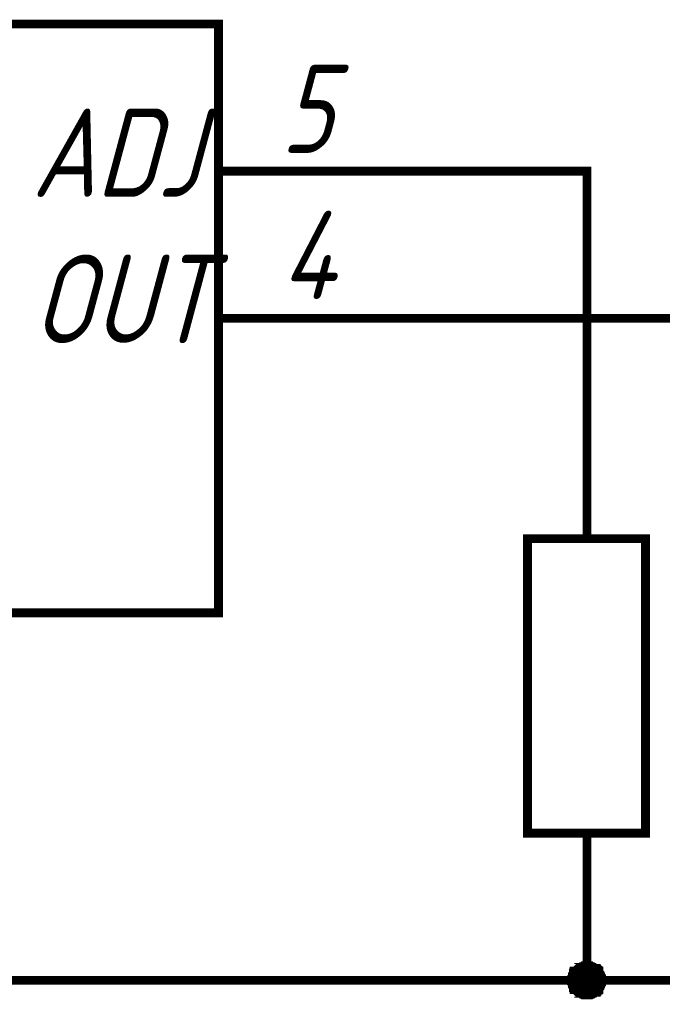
# Model space of a CAD drawing. Header units: millimetres. Extents: x 101 to 942, y 57 to 651.
# Drawn here: x 300.89 to 322.72, y 115.63 to 148.93 of the extents above; entities that cross this region are included whole.
import ezdxf

# ---------------------------------------------------------------- set-up
doc = ezdxf.new("R2010")
doc.units = ezdxf.units.MM
doc.header["$LTSCALE"] = 0.5
doc.layers.add('Sheet', color=255, linetype='Continuous')
doc.styles.add('GOST type A0', font='', dxfattribs={"oblique": 15, "height": 3.5})
doc.styles.get('GOST type A0').set_extended_font_data('GOST type A')

msp = doc.modelspace()

# ---------------------------------------------------------------- linework, layer by layer
at = {"layer": 'Sheet', "color": 7, "const_width": 0.3}
for points in [[(282.673, 148.776), (307.642, 148.776), (307.642, 128.769), (282.673, 128.769), (282.673, 148.776)], [(318.139, 131.286), (322.145, 131.286), (322.145, 121.282), (318.139, 121.282), (318.139, 131.286)]]:
    msp.add_lwpolyline(points, close=True, dxfattribs=at)
at = {"layer": 'Sheet', "color": 7}
for points, const_width in [([(307.642, 143.774), (310.158, 143.774)], 0.3), ([(310.158, 143.774), (320.158, 143.774), (320.158, 133.771)], 0.3), ([(307.642, 138.773), (310.158, 138.773)], 0.3), ([(310.158, 138.773), (335.127, 138.773), (335.127, 136.287)], 0.3), ([(320.158, 131.286), (320.158, 133.771)], 0.3), ([(320.158, 121.282), (320.158, 118.797)], 0.3), ([(320.158, 116.28), (335.127, 116.28), (335.127, 121.282)], 0.3), ([(272.673, 116.28), (320.158, 116.28), (320.158, 118.797)], 0.3), ([(319.63, 116.28), (319.63, 116.311), (319.63, 116.342), (319.63, 116.342), (319.63, 116.373), (319.661, 116.405), (319.661, 116.436), (319.661, 116.467), (319.661, 116.467), (319.692, 116.498), (319.692, 116.529), (319.723, 116.529), (319.723, 116.56), (319.723, 116.591), (319.754, 116.591), (319.785, 116.622), (319.785, 116.622), (319.816, 116.653), (319.816, 116.653), (319.847, 116.684), (319.878, 116.684), (319.878, 116.715), (319.909, 116.715), (319.94, 116.715), (319.972, 116.746), (319.972, 116.746), (320.003, 116.746), (320.034, 116.777), (320.065, 116.777), (320.096, 116.777), (320.096, 116.777), (320.127, 116.777), (320.158, 116.777)], 0.3), ([(319.63, 116.28), (319.63, 116.311), (319.63, 116.342), (319.63, 116.342), (319.63, 116.373), (319.661, 116.405), (319.661, 116.436), (319.661, 116.467), (319.661, 116.467), (319.692, 116.498), (319.692, 116.529), (319.723, 116.529), (319.723, 116.56), (319.723, 116.591), (319.754, 116.591), (319.785, 116.622), (319.785, 116.622), (319.816, 116.653), (319.816, 116.653), (319.847, 116.684), (319.878, 116.684), (319.878, 116.715), (319.909, 116.715), (319.94, 116.715), (319.972, 116.746), (319.972, 116.746), (320.003, 116.746), (320.034, 116.777), (320.065, 116.777), (320.096, 116.777), (320.096, 116.777), (320.127, 116.777), (320.158, 116.777)], 0.3), ([(319.63, 116.28), (319.63, 116.311), (319.63, 116.342), (319.63, 116.342), (319.63, 116.373), (319.661, 116.405), (319.661, 116.436), (319.661, 116.467), (319.661, 116.467), (319.692, 116.498), (319.692, 116.529), (319.723, 116.529), (319.723, 116.56), (319.723, 116.591), (319.754, 116.591), (319.785, 116.622), (319.785, 116.622), (319.816, 116.653), (319.816, 116.653), (319.847, 116.684), (319.878, 116.684), (319.878, 116.715), (319.909, 116.715), (319.94, 116.715), (319.972, 116.746), (319.972, 116.746), (320.003, 116.746), (320.034, 116.777), (320.065, 116.777), (320.096, 116.777), (320.096, 116.777), (320.127, 116.777), (320.158, 116.777)], 0.3), ([(319.63, 116.28), (319.63, 116.311), (319.63, 116.342), (319.63, 116.342), (319.63, 116.373), (319.661, 116.405), (319.661, 116.436), (319.661, 116.467), (319.661, 116.467), (319.692, 116.498), (319.692, 116.529), (319.723, 116.529), (319.723, 116.56), (319.723, 116.591), (319.754, 116.591), (319.785, 116.622), (319.785, 116.622), (319.816, 116.653), (319.816, 116.653), (319.847, 116.684), (319.878, 116.684), (319.878, 116.715), (319.909, 116.715), (319.94, 116.715), (319.972, 116.746), (319.972, 116.746), (320.003, 116.746), (320.034, 116.777), (320.065, 116.777), (320.096, 116.777), (320.096, 116.777), (320.127, 116.777), (320.158, 116.777)], 0.3), ([(320.158, 116.777), (320.158, 116.777)], 0.3), ([(320.158, 116.777), (320.189, 116.777), (320.22, 116.777), (320.22, 116.777), (320.251, 116.777), (320.282, 116.777), (320.313, 116.746), (320.344, 116.746), (320.344, 116.746), (320.375, 116.715), (320.406, 116.715), (320.406, 116.715), (320.437, 116.684), (320.468, 116.684), (320.468, 116.653), (320.499, 116.653), (320.499, 116.622), (320.531, 116.622), (320.531, 116.591), (320.562, 116.591), (320.562, 116.56), (320.593, 116.529), (320.593, 116.529), (320.593, 116.498), (320.624, 116.467), (320.624, 116.467), (320.624, 116.436), (320.655, 116.405), (320.655, 116.373), (320.655, 116.342), (320.655, 116.342), (320.655, 116.311), (320.655, 116.28)], 0.3), ([(320.158, 116.777), (320.158, 116.777)], 0.3), ([(320.158, 116.777), (320.189, 116.777), (320.22, 116.777), (320.22, 116.777), (320.251, 116.777), (320.282, 116.777), (320.313, 116.746), (320.344, 116.746), (320.344, 116.746), (320.375, 116.715), (320.406, 116.715), (320.406, 116.715), (320.437, 116.684), (320.468, 116.684), (320.468, 116.653), (320.499, 116.653), (320.499, 116.622), (320.531, 116.622), (320.531, 116.591), (320.562, 116.591), (320.562, 116.56), (320.593, 116.529), (320.593, 116.529), (320.593, 116.498), (320.624, 116.467), (320.624, 116.467), (320.624, 116.436), (320.655, 116.405), (320.655, 116.373), (320.655, 116.342), (320.655, 116.342), (320.655, 116.311), (320.655, 116.28)], 0.3), ([(320.158, 116.777), (320.158, 116.777)], 0.3), ([(320.158, 116.777), (320.189, 116.777), (320.22, 116.777), (320.22, 116.777), (320.251, 116.777), (320.282, 116.777), (320.313, 116.746), (320.344, 116.746), (320.344, 116.746), (320.375, 116.715), (320.406, 116.715), (320.406, 116.715), (320.437, 116.684), (320.468, 116.684), (320.468, 116.653), (320.499, 116.653), (320.499, 116.622), (320.531, 116.622), (320.531, 116.591), (320.562, 116.591), (320.562, 116.56), (320.593, 116.529), (320.593, 116.529), (320.593, 116.498), (320.624, 116.467), (320.624, 116.467), (320.624, 116.436), (320.655, 116.405), (320.655, 116.373), (320.655, 116.342), (320.655, 116.342), (320.655, 116.311), (320.655, 116.28)], 0.3), ([(320.158, 116.777), (320.158, 116.777)], 0.3), ([(320.158, 116.777), (320.189, 116.777), (320.22, 116.777), (320.22, 116.777), (320.251, 116.777), (320.282, 116.777), (320.313, 116.746), (320.344, 116.746), (320.344, 116.746), (320.375, 116.715), (320.406, 116.715), (320.406, 116.715), (320.437, 116.684), (320.468, 116.684), (320.468, 116.653), (320.499, 116.653), (320.499, 116.622), (320.531, 116.622), (320.531, 116.591), (320.562, 116.591), (320.562, 116.56), (320.593, 116.529), (320.593, 116.529), (320.593, 116.498), (320.624, 116.467), (320.624, 116.467), (320.624, 116.436), (320.655, 116.405), (320.655, 116.373), (320.655, 116.342), (320.655, 116.342), (320.655, 116.311), (320.655, 116.28)], 0.3), ([(319.63, 116.28), (319.63, 116.311), (319.63, 116.342), (319.63, 116.342), (319.63, 116.373), (319.661, 116.405), (319.661, 116.436), (319.661, 116.467), (319.661, 116.467), (319.692, 116.498), (319.692, 116.529), (319.723, 116.529), (319.723, 116.56), (319.723, 116.591), (319.754, 116.591), (319.785, 116.622), (319.785, 116.622), (319.816, 116.653), (319.816, 116.653), (319.847, 116.684), (319.878, 116.684), (319.878, 116.715), (319.909, 116.715), (319.94, 116.715), (319.972, 116.746), (319.972, 116.746), (320.003, 116.746), (320.034, 116.777), (320.065, 116.777), (320.096, 116.777), (320.096, 116.777), (320.127, 116.777), (320.158, 116.777)], 0.0991), ([(319.63, 116.28), (319.63, 116.311), (319.63, 116.342), (319.63, 116.342), (319.63, 116.373), (319.661, 116.405), (319.661, 116.436), (319.661, 116.467), (319.661, 116.467), (319.692, 116.498), (319.692, 116.529), (319.723, 116.529), (319.723, 116.56), (319.723, 116.591), (319.754, 116.591), (319.785, 116.622), (319.785, 116.622), (319.816, 116.653), (319.816, 116.653), (319.847, 116.684), (319.878, 116.684), (319.878, 116.715), (319.909, 116.715), (319.94, 116.715), (319.972, 116.746), (319.972, 116.746), (320.003, 116.746), (320.034, 116.777), (320.065, 116.777), (320.096, 116.777), (320.096, 116.777), (320.127, 116.777), (320.158, 116.777)], 0.0991), ([(319.63, 116.28), (319.63, 116.311), (319.63, 116.342), (319.63, 116.342), (319.63, 116.373), (319.661, 116.405), (319.661, 116.436), (319.661, 116.467), (319.661, 116.467), (319.692, 116.498), (319.692, 116.529), (319.723, 116.529), (319.723, 116.56), (319.723, 116.591), (319.754, 116.591), (319.785, 116.622), (319.785, 116.622), (319.816, 116.653), (319.816, 116.653), (319.847, 116.684), (319.878, 116.684), (319.878, 116.715), (319.909, 116.715), (319.94, 116.715), (319.972, 116.746), (319.972, 116.746), (320.003, 116.746), (320.034, 116.777), (320.065, 116.777), (320.096, 116.777), (320.096, 116.777), (320.127, 116.777), (320.158, 116.777)], 0.0991), ([(319.63, 116.28), (319.63, 116.311), (319.63, 116.342), (319.63, 116.342), (319.63, 116.373), (319.661, 116.405), (319.661, 116.436), (319.661, 116.467), (319.661, 116.467), (319.692, 116.498), (319.692, 116.529), (319.723, 116.529), (319.723, 116.56), (319.723, 116.591), (319.754, 116.591), (319.785, 116.622), (319.785, 116.622), (319.816, 116.653), (319.816, 116.653), (319.847, 116.684), (319.878, 116.684), (319.878, 116.715), (319.909, 116.715), (319.94, 116.715), (319.972, 116.746), (319.972, 116.746), (320.003, 116.746), (320.034, 116.777), (320.065, 116.777), (320.096, 116.777), (320.096, 116.777), (320.127, 116.777), (320.158, 116.777)], 0.0991), ([(320.158, 116.777), (320.158, 116.777)], 0.0991), ([(320.158, 116.777), (320.189, 116.777), (320.22, 116.777), (320.22, 116.777), (320.251, 116.777), (320.282, 116.777), (320.313, 116.746), (320.344, 116.746), (320.344, 116.746), (320.375, 116.715), (320.406, 116.715), (320.406, 116.715), (320.437, 116.684), (320.468, 116.684), (320.468, 116.653), (320.499, 116.653), (320.499, 116.622), (320.531, 116.622), (320.531, 116.591), (320.562, 116.591), (320.562, 116.56), (320.593, 116.529), (320.593, 116.529), (320.593, 116.498), (320.624, 116.467), (320.624, 116.467), (320.624, 116.436), (320.655, 116.405), (320.655, 116.373), (320.655, 116.342), (320.655, 116.342), (320.655, 116.311), (320.655, 116.28)], 0.0991), ([(320.158, 116.777), (320.158, 116.777)], 0.0991), ([(320.158, 116.777), (320.189, 116.777), (320.22, 116.777), (320.22, 116.777), (320.251, 116.777), (320.282, 116.777), (320.313, 116.746), (320.344, 116.746), (320.344, 116.746), (320.375, 116.715), (320.406, 116.715), (320.406, 116.715), (320.437, 116.684), (320.468, 116.684), (320.468, 116.653), (320.499, 116.653), (320.499, 116.622), (320.531, 116.622), (320.531, 116.591), (320.562, 116.591), (320.562, 116.56), (320.593, 116.529), (320.593, 116.529), (320.593, 116.498), (320.624, 116.467), (320.624, 116.467), (320.624, 116.436), (320.655, 116.405), (320.655, 116.373), (320.655, 116.342), (320.655, 116.342), (320.655, 116.311), (320.655, 116.28)], 0.0991), ([(320.158, 116.777), (320.158, 116.777)], 0.0991), ([(320.158, 116.777), (320.189, 116.777), (320.22, 116.777), (320.22, 116.777), (320.251, 116.777), (320.282, 116.777), (320.313, 116.746), (320.344, 116.746), (320.344, 116.746), (320.375, 116.715), (320.406, 116.715), (320.406, 116.715), (320.437, 116.684), (320.468, 116.684), (320.468, 116.653), (320.499, 116.653), (320.499, 116.622), (320.531, 116.622), (320.531, 116.591), (320.562, 116.591), (320.562, 116.56), (320.593, 116.529), (320.593, 116.529), (320.593, 116.498), (320.624, 116.467), (320.624, 116.467), (320.624, 116.436), (320.655, 116.405), (320.655, 116.373), (320.655, 116.342), (320.655, 116.342), (320.655, 116.311), (320.655, 116.28)], 0.0991), ([(320.158, 116.777), (320.158, 116.777)], 0.0991), ([(320.158, 116.777), (320.189, 116.777), (320.22, 116.777), (320.22, 116.777), (320.251, 116.777), (320.282, 116.777), (320.313, 116.746), (320.344, 116.746), (320.344, 116.746), (320.375, 116.715), (320.406, 116.715), (320.406, 116.715), (320.437, 116.684), (320.468, 116.684), (320.468, 116.653), (320.499, 116.653), (320.499, 116.622), (320.531, 116.622), (320.531, 116.591), (320.562, 116.591), (320.562, 116.56), (320.593, 116.529), (320.593, 116.529), (320.593, 116.498), (320.624, 116.467), (320.624, 116.467), (320.624, 116.436), (320.655, 116.405), (320.655, 116.373), (320.655, 116.342), (320.655, 116.342), (320.655, 116.311), (320.655, 116.28)], 0.0991), ([(320.158, 115.783), (320.127, 115.783), (320.096, 115.783), (320.096, 115.783), (320.065, 115.783), (320.034, 115.783), (320.003, 115.814), (319.972, 115.814), (319.972, 115.814), (319.94, 115.845), (319.909, 115.845), (319.878, 115.845), (319.878, 115.876), (319.847, 115.876), (319.816, 115.907), (319.816, 115.907), (319.785, 115.939), (319.785, 115.939), (319.754, 115.97), (319.723, 115.97), (319.723, 116.001), (319.723, 116.032), (319.692, 116.032), (319.692, 116.063), (319.661, 116.094), (319.661, 116.094), (319.661, 116.125), (319.661, 116.156), (319.63, 116.187), (319.63, 116.218), (319.63, 116.218), (319.63, 116.249), (319.63, 116.28)], 0.3), ([(319.63, 116.28), (319.63, 116.28)], 0.3), ([(320.158, 115.783), (320.127, 115.783), (320.096, 115.783), (320.096, 115.783), (320.065, 115.783), (320.034, 115.783), (320.003, 115.814), (319.972, 115.814), (319.972, 115.814), (319.94, 115.845), (319.909, 115.845), (319.878, 115.845), (319.878, 115.876), (319.847, 115.876), (319.816, 115.907), (319.816, 115.907), (319.785, 115.939), (319.785, 115.939), (319.754, 115.97), (319.723, 115.97), (319.723, 116.001), (319.723, 116.032), (319.692, 116.032), (319.692, 116.063), (319.661, 116.094), (319.661, 116.094), (319.661, 116.125), (319.661, 116.156), (319.63, 116.187), (319.63, 116.218), (319.63, 116.218), (319.63, 116.249), (319.63, 116.28)], 0.3), ([(319.63, 116.28), (319.63, 116.28)], 0.3), ([(320.158, 115.783), (320.127, 115.783), (320.096, 115.783), (320.096, 115.783), (320.065, 115.783), (320.034, 115.783), (320.003, 115.814), (319.972, 115.814), (319.972, 115.814), (319.94, 115.845), (319.909, 115.845), (319.878, 115.845), (319.878, 115.876), (319.847, 115.876), (319.816, 115.907), (319.816, 115.907), (319.785, 115.939), (319.785, 115.939), (319.754, 115.97), (319.723, 115.97), (319.723, 116.001), (319.723, 116.032), (319.692, 116.032), (319.692, 116.063), (319.661, 116.094), (319.661, 116.094), (319.661, 116.125), (319.661, 116.156), (319.63, 116.187), (319.63, 116.218), (319.63, 116.218), (319.63, 116.249), (319.63, 116.28)], 0.3), ([(319.63, 116.28), (319.63, 116.28)], 0.3), ([(320.158, 115.783), (320.127, 115.783), (320.096, 115.783), (320.096, 115.783), (320.065, 115.783), (320.034, 115.783), (320.003, 115.814), (319.972, 115.814), (319.972, 115.814), (319.94, 115.845), (319.909, 115.845), (319.878, 115.845), (319.878, 115.876), (319.847, 115.876), (319.816, 115.907), (319.816, 115.907), (319.785, 115.939), (319.785, 115.939), (319.754, 115.97), (319.723, 115.97), (319.723, 116.001), (319.723, 116.032), (319.692, 116.032), (319.692, 116.063), (319.661, 116.094), (319.661, 116.094), (319.661, 116.125), (319.661, 116.156), (319.63, 116.187), (319.63, 116.218), (319.63, 116.218), (319.63, 116.249), (319.63, 116.28)], 0.3), ([(319.63, 116.28), (319.63, 116.28)], 0.3), ([(320.158, 115.783), (320.127, 115.783), (320.096, 115.783), (320.096, 115.783), (320.065, 115.783), (320.034, 115.783), (320.003, 115.814), (319.972, 115.814), (319.972, 115.814), (319.94, 115.845), (319.909, 115.845), (319.878, 115.845), (319.878, 115.876), (319.847, 115.876), (319.816, 115.907), (319.816, 115.907), (319.785, 115.939), (319.785, 115.939), (319.754, 115.97), (319.723, 115.97), (319.723, 116.001), (319.723, 116.032), (319.692, 116.032), (319.692, 116.063), (319.661, 116.094), (319.661, 116.094), (319.661, 116.125), (319.661, 116.156), (319.63, 116.187), (319.63, 116.218), (319.63, 116.218), (319.63, 116.249), (319.63, 116.28)], 0.0991), ([(319.63, 116.28), (319.63, 116.28)], 0.0991), ([(320.158, 115.783), (320.127, 115.783), (320.096, 115.783), (320.096, 115.783), (320.065, 115.783), (320.034, 115.783), (320.003, 115.814), (319.972, 115.814), (319.972, 115.814), (319.94, 115.845), (319.909, 115.845), (319.878, 115.845), (319.878, 115.876), (319.847, 115.876), (319.816, 115.907), (319.816, 115.907), (319.785, 115.939), (319.785, 115.939), (319.754, 115.97), (319.723, 115.97), (319.723, 116.001), (319.723, 116.032), (319.692, 116.032), (319.692, 116.063), (319.661, 116.094), (319.661, 116.094), (319.661, 116.125), (319.661, 116.156), (319.63, 116.187), (319.63, 116.218), (319.63, 116.218), (319.63, 116.249), (319.63, 116.28)], 0.0991), ([(319.63, 116.28), (319.63, 116.28)], 0.0991), ([(320.158, 115.783), (320.127, 115.783), (320.096, 115.783), (320.096, 115.783), (320.065, 115.783), (320.034, 115.783), (320.003, 115.814), (319.972, 115.814), (319.972, 115.814), (319.94, 115.845), (319.909, 115.845), (319.878, 115.845), (319.878, 115.876), (319.847, 115.876), (319.816, 115.907), (319.816, 115.907), (319.785, 115.939), (319.785, 115.939), (319.754, 115.97), (319.723, 115.97), (319.723, 116.001), (319.723, 116.032), (319.692, 116.032), (319.692, 116.063), (319.661, 116.094), (319.661, 116.094), (319.661, 116.125), (319.661, 116.156), (319.63, 116.187), (319.63, 116.218), (319.63, 116.218), (319.63, 116.249), (319.63, 116.28)], 0.0991), ([(319.63, 116.28), (319.63, 116.28)], 0.0991), ([(320.158, 115.783), (320.127, 115.783), (320.096, 115.783), (320.096, 115.783), (320.065, 115.783), (320.034, 115.783), (320.003, 115.814), (319.972, 115.814), (319.972, 115.814), (319.94, 115.845), (319.909, 115.845), (319.878, 115.845), (319.878, 115.876), (319.847, 115.876), (319.816, 115.907), (319.816, 115.907), (319.785, 115.939), (319.785, 115.939), (319.754, 115.97), (319.723, 115.97), (319.723, 116.001), (319.723, 116.032), (319.692, 116.032), (319.692, 116.063), (319.661, 116.094), (319.661, 116.094), (319.661, 116.125), (319.661, 116.156), (319.63, 116.187), (319.63, 116.218), (319.63, 116.218), (319.63, 116.249), (319.63, 116.28)], 0.0991), ([(319.63, 116.28), (319.63, 116.28)], 0.0991), ([(320.655, 116.28), (320.655, 116.249), (320.655, 116.218), (320.655, 116.218), (320.655, 116.187), (320.655, 116.156), (320.624, 116.125), (320.624, 116.094), (320.624, 116.094), (320.593, 116.063), (320.593, 116.032), (320.593, 116.032), (320.562, 116.001), (320.562, 115.97), (320.531, 115.97), (320.531, 115.939), (320.499, 115.939), (320.499, 115.907), (320.468, 115.907), (320.468, 115.876), (320.437, 115.876), (320.406, 115.845), (320.406, 115.845), (320.375, 115.845), (320.344, 115.814), (320.344, 115.814), (320.313, 115.814), (320.282, 115.783), (320.251, 115.783), (320.22, 115.783), (320.22, 115.783), (320.189, 115.783), (320.158, 115.783)], 0.3), ([(320.655, 116.28), (320.655, 116.249), (320.655, 116.218), (320.655, 116.218), (320.655, 116.187), (320.655, 116.156), (320.624, 116.125), (320.624, 116.094), (320.624, 116.094), (320.593, 116.063), (320.593, 116.032), (320.593, 116.032), (320.562, 116.001), (320.562, 115.97), (320.531, 115.97), (320.531, 115.939), (320.499, 115.939), (320.499, 115.907), (320.468, 115.907), (320.468, 115.876), (320.437, 115.876), (320.406, 115.845), (320.406, 115.845), (320.375, 115.845), (320.344, 115.814), (320.344, 115.814), (320.313, 115.814), (320.282, 115.783), (320.251, 115.783), (320.22, 115.783), (320.22, 115.783), (320.189, 115.783), (320.158, 115.783)], 0.3), ([(320.655, 116.28), (320.655, 116.249), (320.655, 116.218), (320.655, 116.218), (320.655, 116.187), (320.655, 116.156), (320.624, 116.125), (320.624, 116.094), (320.624, 116.094), (320.593, 116.063), (320.593, 116.032), (320.593, 116.032), (320.562, 116.001), (320.562, 115.97), (320.531, 115.97), (320.531, 115.939), (320.499, 115.939), (320.499, 115.907), (320.468, 115.907), (320.468, 115.876), (320.437, 115.876), (320.406, 115.845), (320.406, 115.845), (320.375, 115.845), (320.344, 115.814), (320.344, 115.814), (320.313, 115.814), (320.282, 115.783), (320.251, 115.783), (320.22, 115.783), (320.22, 115.783), (320.189, 115.783), (320.158, 115.783)], 0.3), ([(320.655, 116.28), (320.655, 116.249), (320.655, 116.218), (320.655, 116.218), (320.655, 116.187), (320.655, 116.156), (320.624, 116.125), (320.624, 116.094), (320.624, 116.094), (320.593, 116.063), (320.593, 116.032), (320.593, 116.032), (320.562, 116.001), (320.562, 115.97), (320.531, 115.97), (320.531, 115.939), (320.499, 115.939), (320.499, 115.907), (320.468, 115.907), (320.468, 115.876), (320.437, 115.876), (320.406, 115.845), (320.406, 115.845), (320.375, 115.845), (320.344, 115.814), (320.344, 115.814), (320.313, 115.814), (320.282, 115.783), (320.251, 115.783), (320.22, 115.783), (320.22, 115.783), (320.189, 115.783), (320.158, 115.783)], 0.3), ([(320.655, 116.28), (320.655, 116.249), (320.655, 116.218), (320.655, 116.218), (320.655, 116.187), (320.655, 116.156), (320.624, 116.125), (320.624, 116.094), (320.624, 116.094), (320.593, 116.063), (320.593, 116.032), (320.593, 116.032), (320.562, 116.001), (320.562, 115.97), (320.531, 115.97), (320.531, 115.939), (320.499, 115.939), (320.499, 115.907), (320.468, 115.907), (320.468, 115.876), (320.437, 115.876), (320.406, 115.845), (320.406, 115.845), (320.375, 115.845), (320.344, 115.814), (320.344, 115.814), (320.313, 115.814), (320.282, 115.783), (320.251, 115.783), (320.22, 115.783), (320.22, 115.783), (320.189, 115.783), (320.158, 115.783)], 0.0991), ([(320.655, 116.28), (320.655, 116.249), (320.655, 116.218), (320.655, 116.218), (320.655, 116.187), (320.655, 116.156), (320.624, 116.125), (320.624, 116.094), (320.624, 116.094), (320.593, 116.063), (320.593, 116.032), (320.593, 116.032), (320.562, 116.001), (320.562, 115.97), (320.531, 115.97), (320.531, 115.939), (320.499, 115.939), (320.499, 115.907), (320.468, 115.907), (320.468, 115.876), (320.437, 115.876), (320.406, 115.845), (320.406, 115.845), (320.375, 115.845), (320.344, 115.814), (320.344, 115.814), (320.313, 115.814), (320.282, 115.783), (320.251, 115.783), (320.22, 115.783), (320.22, 115.783), (320.189, 115.783), (320.158, 115.783)], 0.0991), ([(320.655, 116.28), (320.655, 116.249), (320.655, 116.218), (320.655, 116.218), (320.655, 116.187), (320.655, 116.156), (320.624, 116.125), (320.624, 116.094), (320.624, 116.094), (320.593, 116.063), (320.593, 116.032), (320.593, 116.032), (320.562, 116.001), (320.562, 115.97), (320.531, 115.97), (320.531, 115.939), (320.499, 115.939), (320.499, 115.907), (320.468, 115.907), (320.468, 115.876), (320.437, 115.876), (320.406, 115.845), (320.406, 115.845), (320.375, 115.845), (320.344, 115.814), (320.344, 115.814), (320.313, 115.814), (320.282, 115.783), (320.251, 115.783), (320.22, 115.783), (320.22, 115.783), (320.189, 115.783), (320.158, 115.783)], 0.0991), ([(320.655, 116.28), (320.655, 116.249), (320.655, 116.218), (320.655, 116.218), (320.655, 116.187), (320.655, 116.156), (320.624, 116.125), (320.624, 116.094), (320.624, 116.094), (320.593, 116.063), (320.593, 116.032), (320.593, 116.032), (320.562, 116.001), (320.562, 115.97), (320.531, 115.97), (320.531, 115.939), (320.499, 115.939), (320.499, 115.907), (320.468, 115.907), (320.468, 115.876), (320.437, 115.876), (320.406, 115.845), (320.406, 115.845), (320.375, 115.845), (320.344, 115.814), (320.344, 115.814), (320.313, 115.814), (320.282, 115.783), (320.251, 115.783), (320.22, 115.783), (320.22, 115.783), (320.189, 115.783), (320.158, 115.783)], 0.0991), ([(320.655, 116.28), (320.655, 116.28), (320.655, 116.28), (320.655, 116.28), (320.655, 116.28), (320.655, 116.28), (320.655, 116.28), (320.655, 116.28), (320.655, 116.28), (320.655, 116.28), (320.655, 116.28), (320.655, 116.28), (320.655, 116.28), (320.655, 116.28), (320.655, 116.28), (320.655, 116.28), (320.655, 116.28), (320.655, 116.28), (320.655, 116.28), (320.655, 116.28), (320.655, 116.28), (320.655, 116.28), (320.655, 116.28), (320.655, 116.28), (320.655, 116.28), (320.655, 116.28), (320.655, 116.28), (320.655, 116.28), (320.655, 116.28), (320.655, 116.28), (320.655, 116.28), (320.655, 116.28), (320.655, 116.28)], 0.3), ([(320.655, 116.28), (320.655, 116.28)], 0.3), ([(320.655, 116.28), (320.655, 116.28), (320.655, 116.28), (320.655, 116.28), (320.655, 116.28), (320.655, 116.28), (320.655, 116.28), (320.655, 116.28), (320.655, 116.28), (320.655, 116.28), (320.655, 116.28), (320.655, 116.28), (320.655, 116.28), (320.655, 116.28), (320.655, 116.28), (320.655, 116.28), (320.655, 116.28), (320.655, 116.28), (320.655, 116.28), (320.655, 116.28), (320.655, 116.28), (320.655, 116.28), (320.655, 116.28), (320.655, 116.28), (320.655, 116.28), (320.655, 116.28), (320.655, 116.28), (320.655, 116.28), (320.655, 116.28), (320.655, 116.28), (320.655, 116.28), (320.655, 116.28), (320.655, 116.28)], 0.3), ([(320.655, 116.28), (320.655, 116.28)], 0.3), ([(320.655, 116.28), (320.655, 116.28), (320.655, 116.28), (320.655, 116.28), (320.655, 116.28), (320.655, 116.28), (320.655, 116.28), (320.655, 116.28), (320.655, 116.28), (320.655, 116.28), (320.655, 116.28), (320.655, 116.28), (320.655, 116.28), (320.655, 116.28), (320.655, 116.28), (320.655, 116.28), (320.655, 116.28), (320.655, 116.28), (320.655, 116.28), (320.655, 116.28), (320.655, 116.28), (320.655, 116.28), (320.655, 116.28), (320.655, 116.28), (320.655, 116.28), (320.655, 116.28), (320.655, 116.28), (320.655, 116.28), (320.655, 116.28), (320.655, 116.28), (320.655, 116.28), (320.655, 116.28), (320.655, 116.28)], 0.3), ([(320.655, 116.28), (320.655, 116.28)], 0.3), ([(320.655, 116.28), (320.655, 116.28), (320.655, 116.28), (320.655, 116.28), (320.655, 116.28), (320.655, 116.28), (320.655, 116.28), (320.655, 116.28), (320.655, 116.28), (320.655, 116.28), (320.655, 116.28), (320.655, 116.28), (320.655, 116.28), (320.655, 116.28), (320.655, 116.28), (320.655, 116.28), (320.655, 116.28), (320.655, 116.28), (320.655, 116.28), (320.655, 116.28), (320.655, 116.28), (320.655, 116.28), (320.655, 116.28), (320.655, 116.28), (320.655, 116.28), (320.655, 116.28), (320.655, 116.28), (320.655, 116.28), (320.655, 116.28), (320.655, 116.28), (320.655, 116.28), (320.655, 116.28), (320.655, 116.28)], 0.3), ([(320.655, 116.28), (320.655, 116.28)], 0.3), ([(320.655, 116.28), (320.655, 116.28), (320.655, 116.28), (320.655, 116.28), (320.655, 116.28), (320.655, 116.28), (320.655, 116.28), (320.655, 116.28), (320.655, 116.28), (320.655, 116.28), (320.655, 116.28), (320.655, 116.28), (320.655, 116.28), (320.655, 116.28), (320.655, 116.28), (320.655, 116.28), (320.655, 116.28), (320.655, 116.28), (320.655, 116.28), (320.655, 116.28), (320.655, 116.28), (320.655, 116.28), (320.655, 116.28), (320.655, 116.28), (320.655, 116.28), (320.655, 116.28), (320.655, 116.28), (320.655, 116.28), (320.655, 116.28), (320.655, 116.28), (320.655, 116.28), (320.655, 116.28), (320.655, 116.28)], 0.0991), ([(320.655, 116.28), (320.655, 116.28)], 0.0991), ([(320.655, 116.28), (320.655, 116.28), (320.655, 116.28), (320.655, 116.28), (320.655, 116.28), (320.655, 116.28), (320.655, 116.28), (320.655, 116.28), (320.655, 116.28), (320.655, 116.28), (320.655, 116.28), (320.655, 116.28), (320.655, 116.28), (320.655, 116.28), (320.655, 116.28), (320.655, 116.28), (320.655, 116.28), (320.655, 116.28), (320.655, 116.28), (320.655, 116.28), (320.655, 116.28), (320.655, 116.28), (320.655, 116.28), (320.655, 116.28), (320.655, 116.28), (320.655, 116.28), (320.655, 116.28), (320.655, 116.28), (320.655, 116.28), (320.655, 116.28), (320.655, 116.28), (320.655, 116.28), (320.655, 116.28)], 0.0991), ([(320.655, 116.28), (320.655, 116.28)], 0.0991), ([(320.655, 116.28), (320.655, 116.28), (320.655, 116.28), (320.655, 116.28), (320.655, 116.28), (320.655, 116.28), (320.655, 116.28), (320.655, 116.28), (320.655, 116.28), (320.655, 116.28), (320.655, 116.28), (320.655, 116.28), (320.655, 116.28), (320.655, 116.28), (320.655, 116.28), (320.655, 116.28), (320.655, 116.28), (320.655, 116.28), (320.655, 116.28), (320.655, 116.28), (320.655, 116.28), (320.655, 116.28), (320.655, 116.28), (320.655, 116.28), (320.655, 116.28), (320.655, 116.28), (320.655, 116.28), (320.655, 116.28), (320.655, 116.28), (320.655, 116.28), (320.655, 116.28), (320.655, 116.28), (320.655, 116.28)], 0.0991), ([(320.655, 116.28), (320.655, 116.28)], 0.0991), ([(320.655, 116.28), (320.655, 116.28), (320.655, 116.28), (320.655, 116.28), (320.655, 116.28), (320.655, 116.28), (320.655, 116.28), (320.655, 116.28), (320.655, 116.28), (320.655, 116.28), (320.655, 116.28), (320.655, 116.28), (320.655, 116.28), (320.655, 116.28), (320.655, 116.28), (320.655, 116.28), (320.655, 116.28), (320.655, 116.28), (320.655, 116.28), (320.655, 116.28), (320.655, 116.28), (320.655, 116.28), (320.655, 116.28), (320.655, 116.28), (320.655, 116.28), (320.655, 116.28), (320.655, 116.28), (320.655, 116.28), (320.655, 116.28), (320.655, 116.28), (320.655, 116.28), (320.655, 116.28), (320.655, 116.28)], 0.0991), ([(320.655, 116.28), (320.655, 116.28)], 0.0991)]:
    msp.add_lwpolyline(points, dxfattribs=dict(at, const_width=const_width))
at = {"layer": 'Sheet', "color": 7, "const_width": 0.508}
msp.add_lwpolyline([(319.809, 116.297, 1), (320.317, 116.297, 1)], format="xyb", close=True, dxfattribs=at)

# ---------------------------------------------------------------- texts
at = {"layer": 'Sheet', "color": 7, "style": 'GOST type A0', "oblique": 15}
for s, p in [('5', (309.754, 144.396)), ('ADJ', (301.301, 142.905)), ('4', (309.754, 139.425)), ('OUT', (301.301, 137.934))]:
    msp.add_text(s, height=3, dxfattribs=at).set_placement(p)

doc.saveas('drawing.dxf')
